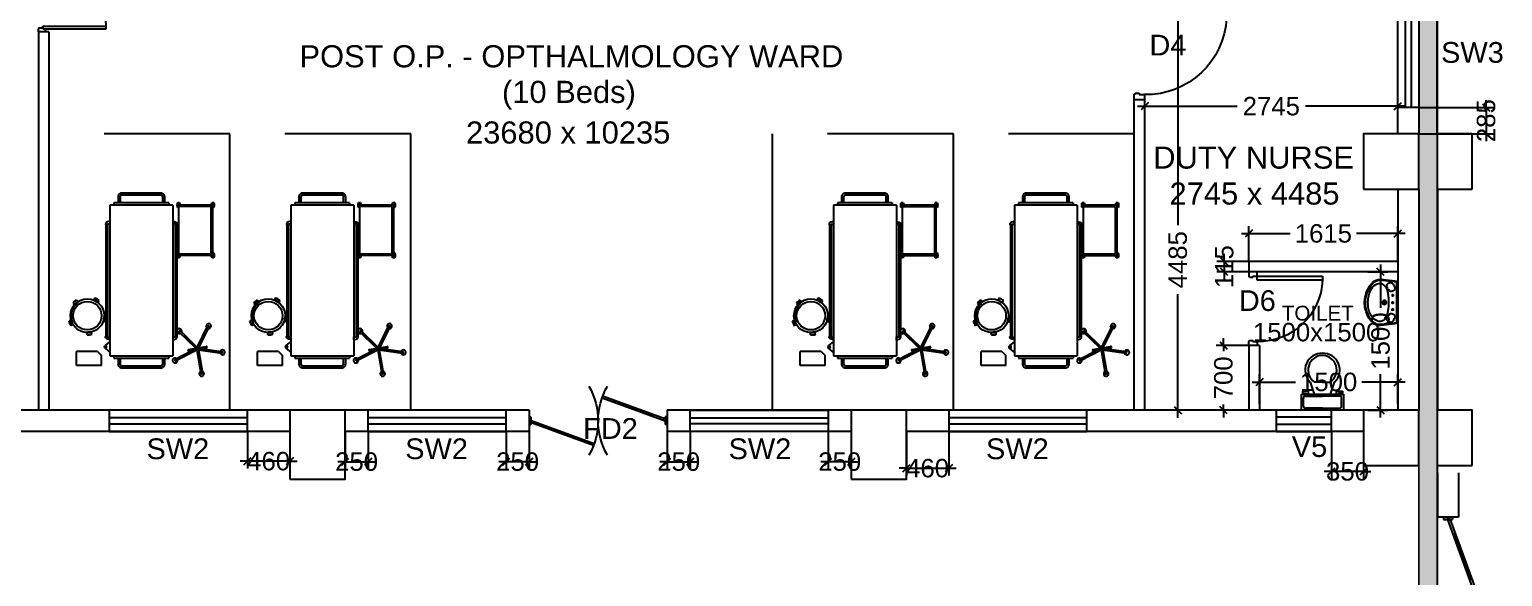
# Model space of a CAD drawing. Extents: x 7897917 to 8423973, y -6487334 to -6173396.
# Drawn here: x 7978640 to 7994632, y -6349286 to -6343348 of the extents above; entities that cross this region are included whole.
import ezdxf
from ezdxf.enums import TextEntityAlignment as Align

# ---------------------------------------------------------------- set-up
doc = ezdxf.new("R2010")
doc.units = 0
doc.header["$LTSCALE"] = 600
doc.header["$MEASUREMENT"] = 0
doc.header["$PDMODE"] = 35
doc.linetypes.add('HIDDEN', pattern=[0.375, 0.25, -0.125])
doc.layers.get('0').update_dxf_attribs({"linetype": 'CONTINUOUS'})
doc.layers.get('Defpoints').update_dxf_attribs({"linetype": 'CONTINUOUS'})
for name, color, linetype in [('Beds', 33, 'CONTINUOUS'), ('DOOR', 32, 'CONTINUOUS'), ('Exp.Joint', 104, 'CONTINUOUS'), ('Fire Door', 10, 'CONTINUOUS'), ('furniture', 33, 'CONTINUOUS'), ('joinery', 7, 'CONTINUOUS'), ('LA-column', 3, 'CONTINUOUS'), ('LOADING', 140, 'CONTINUOUS'), ('PARTI', 21, 'CONTINUOUS'), ('Room Dim', 1, 'CONTINUOUS'), ('TEXT', 6, 'CONTINUOUS'), ('Toi-Euip', 8, 'CONTINUOUS'), ('toi-fix', 46, 'CONTINUOUS'), ('Walls', 7, 'CONTINUOUS'), ('WIN', 151, 'CONTINUOUS'), ('Window', 4, 'CONTINUOUS'), ('Working Dim', 5, 'CONTINUOUS')]:
    doc.layers.add(name, color=color, linetype=linetype)
doc.styles.add('ari', font='arial.ttf')
doc.styles.add('ARIAL', font='arial.ttf')
doc.linetypes.add('ZIGZAG', pattern='A,0.0001,-0.2,[131,ltypeshp.shx,S=0.2,R=0,X=-0.2,Y=0],-0.4,[131,ltypeshp.shx,S=0.2,R=180,X=0.2,Y=0],-0.2', length=0.8001)
doc.dimstyles.new('int. dim', dxfattribs={"dimtxt": 450, "dimasz": 80, "dimexe": 80, "dimexo": 0, "dimgap": 70, "dimtad": 0, "dimdec": 0, "dimzin": 12, "dimdsep": 46, "dimtxsty": 'ari', "dimblk": 'OBLIQUE', "dimcen": 2, "dimdle": 80, "dimclrd": 256, "dimclre": 256, "dimclrt": 6, "dimadec": 0, "dimazin": 0, "dimtfac": 1, "dimtdec": 0, "dimtix": 1, "dimtmove": 2, "dimatfit": 3, "dimfxl": 1, "dimtolj": 1, "dimtzin": 0, "dimlwd": -1, "dimlwe": -1, "dimarcsym": 0})

# ---------------------------------------------------------------- blocks, each defined once
blk = doc.blocks.new('1000')
at = {"layer": 'DOOR'}
for p, q in [((0, -100), (0, 0)), ((0, 0), (50, 0)), ((50, -100), (0, -100)), ((50, 0), (50, -2)), ((63, -49), (50, -49)), ((50, -49), (50, -100)), ((50, -100), (50, -901)), ((100, -100), (50, -100)), ((63, -13), (61, -13)), ((63, -13), (63, -49)), ((100, -901), (100, -100)), ((837, -13), (837, -49)), ((837, -13), (839, -13)), ((837, -49), (850, -49)), ((850, 0), (850, -2)), ((900, 0), (850, 0)), ((850, -49), (850, -100)), ((850, -100), (900, -100)), ((900, -100), (900, 0)), ((50, -901), (100, -901))]:
    blk.add_line(p, q, dxfattribs=at)
for centre, major_axis, start_param, end_param in [((50, -13), (-7.95, 7.95), 3.926991, 5.497787), ((850, -13), (7.95, 7.95), 0.785398, 2.356194)]:
    blk.add_ellipse(centre, major_axis=major_axis, ratio=1, start_param=start_param, end_param=end_param, dxfattribs=at)
at = {"layer": 'DOOR', "color": 145}
blk.add_ellipse((64, -115), major_axis=(-520, 590), ratio=1, start_param=2.464943, end_param=4.009476, dxfattribs=at)
blk = doc.blocks.new('A$C70ED7303')
at = {"layer": 'toi-fix', "color": 8}
for p, q in [((0, 0), (229, 0)), ((229, 0), (229, -174)), ((-229, 0), (0, 0)), ((-229, -174), (-229, 0)), ((-207, -44), (-207, -131)), ((0, -22), (-185, -22)), ((-185, -153), (0, -153)), ((0, -22), (185, -22)), ((185, -153), (0, -153)), ((207, -44), (207, -131)), ((229, -174), (-229, -174)), ((-218, -207), (-218, -185)), ((-218, -185), (-174, -185)), ((-153, -207), (-218, -207)), ((-174, -185), (-174, -174)), ((-153, -174), (-153, -207)), ((-87, -174), (-131, -305)), ((0, -305), (-87, -305)), ((0, -305), (87, -305)), ((87, -174), (131, -305)), ((153, -174), (153, -207)), ((153, -207), (218, -207)), ((174, -185), (174, -174)), ((218, -185), (174, -185)), ((218, -207), (218, -185))]:
    blk.add_line(p, q, dxfattribs=at)
for centre, major_axis, start_param, end_param in [((-188, -41), (13.6, -13.6), 2.214297, 4.068888), ((-188, -134), (-13.6, -13.6), 5.35589, 7.21048), ((188, -41), (13.6, -13.6), 0.643501, 2.498091), ((188, -134), (-13.6, -13.6), 0.643501, 2.498091), ((-7, -436), (-128, -128), 4.686239, 7.105146), ((5, -435), (-113, -113), 4.541602, 7.039318), ((7, -436), (56, -172), -0.351019, 2.067888), ((-5, -435), (-113, -113), 0.814663, 3.31238)]:
    blk.add_ellipse(centre, major_axis=major_axis, ratio=1, start_param=start_param, end_param=end_param, dxfattribs=at)
blk = doc.blocks.new('_Oblique')
at = {"color": 0, "linetype": 'ByBlock', "lineweight": -2}
blk.add_line((-0.5, -0.5), (0.5, 0.5), dxfattribs=at)
blk = doc.blocks.new('*D638')
at = {"layer": 'Defpoints', "color": 0, "transparency": 16777216}
for p in [(7993494, -6344182), (7990749, -6344399, 20), (7993494, -6344399)]:
    blk.add_point(p, dxfattribs=at)
at = {"layer": 'Working Dim', "transparency": 16777216}
for p, q in [((7990669, -6344182), (7991750, -6344182)), ((7990749, -6344399), (7990749, -6344102)), ((7993574, -6344182), (7992493, -6344182)), ((7993494, -6344399), (7993494, -6344102))]:
    blk.add_line(p, q, dxfattribs=at)
at = {"layer": 'Working Dim', "transparency": 16777216, "xscale": 80, "yscale": 80, "zscale": 80, "rotation": 180}
blk.add_blockref('_Oblique', (7990749, -6344182), dxfattribs=at)
at = {"layer": 'Working Dim', "transparency": 16777216, "xscale": 80, "yscale": 80, "zscale": 80}
blk.add_blockref('_Oblique', (7993494, -6344182), dxfattribs=at)
at = {"layer": 'Working Dim', "color": 6, "transparency": 16777216, "insert": (7992122, -6344182), "char_height": 200, "attachment_point": 5, "style": 'ari'}
blk.add_mtext('\\A1;2745', dxfattribs=at)
blk = doc.blocks.new('*D639')
at = {"layer": 'Defpoints', "color": 0, "transparency": 16777216}
for p in [(7991107, -6342997), (7991408, -6342997, 23), (7991411, -6347482, -4)]:
    blk.add_point(p, dxfattribs=at)
at = {"layer": 'Working Dim', "transparency": 16777216}
for p, q in [((7991107, -6342917), (7991107, -6345474)), ((7991408, -6342997), (7991027, -6342997)), ((7991107, -6347562), (7991107, -6346221)), ((7991411, -6347482), (7991027, -6347482))]:
    blk.add_line(p, q, dxfattribs=at)
at = {"layer": 'Working Dim', "transparency": 16777216, "xscale": 80, "yscale": 80, "zscale": 80}
for p, rotation in [((7991107, -6342997), 90), ((7991107, -6347482), 270)]:
    blk.add_blockref('_Oblique', p, dxfattribs=dict(at, rotation=rotation))
at = {"layer": 'Working Dim', "color": 6, "transparency": 16777216, "insert": (7991107, -6345848), "char_height": 200, "attachment_point": 5, "rotation": 90, "style": 'ari'}
blk.add_mtext('\\A1;4485', dxfattribs=at)
blk = doc.blocks.new('*D640')
at = {"layer": 'Defpoints', "color": 0, "transparency": 16777216}
for p in [(7993494, -6347175), (7991994, -6347415, -5), (7993494, -6347415, 13)]:
    blk.add_point(p, dxfattribs=at)
at = {"layer": 'Working Dim', "transparency": 16777216}
for p, q in [((7991994, -6347415), (7991994, -6347095)), ((7993494, -6347415), (7993494, -6347095)), ((7991914, -6347175), (7992385, -6347175)), ((7993574, -6347175), (7993103, -6347175))]:
    blk.add_line(p, q, dxfattribs=at)
at = {"layer": 'Working Dim', "transparency": 16777216, "xscale": 80, "yscale": 80, "zscale": 80, "rotation": 180}
blk.add_blockref('_Oblique', (7991994, -6347175), dxfattribs=at)
at = {"layer": 'Working Dim', "transparency": 16777216, "xscale": 80, "yscale": 80, "zscale": 80}
blk.add_blockref('_Oblique', (7993494, -6347175), dxfattribs=at)
at = {"layer": 'Working Dim', "color": 6, "transparency": 16777216, "insert": (7992744, -6347175), "char_height": 200, "attachment_point": 5, "style": 'ari'}
blk.add_mtext('\\A1;1500', dxfattribs=at)
blk = doc.blocks.new('*D641')
at = {"layer": 'Defpoints', "color": 0, "transparency": 16777216}
for p in [(7993168, -6345980, -5), (7993308, -6345980), (7993168, -6347480, 0)]:
    blk.add_point(p, dxfattribs=at)
at = {"layer": 'Working Dim', "transparency": 16777216}
for p, q in [((7993168, -6345980), (7993388, -6345980)), ((7993308, -6345900), (7993308, -6346371)), ((7993308, -6347560), (7993308, -6347089)), ((7993168, -6347480), (7993388, -6347480))]:
    blk.add_line(p, q, dxfattribs=at)
at = {"layer": 'Working Dim', "transparency": 16777216, "xscale": 80, "yscale": 80, "zscale": 80}
for p, rotation in [((7993308, -6345980), 90), ((7993308, -6347480), 270)]:
    blk.add_blockref('_Oblique', p, dxfattribs=dict(at, rotation=rotation))
at = {"layer": 'Working Dim', "color": 6, "transparency": 16777216, "insert": (7993308, -6346730), "char_height": 200, "attachment_point": 5, "rotation": 90, "style": 'ari'}
blk.add_mtext('\\A1;1500', dxfattribs=at)
blk = doc.blocks.new('Z$W@#5624')
at = {"layer": 'DOOR'}
for p, q in [((19, 470), (840, 769)), ((28, 446), (849, 745)), ((188, 518), (680, 697)), ((676, 709), (685, 685)), ((0, 400), (0, 499)), ((0, 499), (25, 499)), ((25, 400), (25, 499)), ((183, 529), (192, 506)), ((1798, 499), (1773, 499)), ((1773, 400), (1773, 499)), ((1798, 400), (1798, 499)), ((0, 400), (25, 400)), ((19, 470), (28, 446)), ((1770, 453), (949, 154)), ((1779, 429), (957, 130)), ((1610, 381), (1117, 202)), ((1614, 369), (1606, 393)), ((1779, 429), (1770, 453)), ((1798, 400), (1773, 400)), ((1113, 214), (1122, 190))]:
    blk.add_line(p, q, dxfattribs=at)
at = {"layer": 'DOOR', "color": 145}
for centre, start_param, end_param in [((0, 449), 2.617994, 3.665191), ((1798, 449), -0.523599, 0.523599)]:
    blk.add_ellipse(centre, major_axis=(-899, 0), ratio=1, start_param=start_param, end_param=end_param, dxfattribs=at)
blk = doc.blocks.new('*D1235')
at = {"layer": 'Defpoints', "color": 0, "transparency": 16777216}
for p in [(7991879, -6345563), (7991879, -6345865), (7993494, -6345865)]:
    blk.add_point(p, dxfattribs=at)
at = {"layer": 'Working Dim', "transparency": 16777216}
for p, q in [((7991879, -6345865), (7991879, -6345483)), ((7993494, -6345865), (7993494, -6345483)), ((7991799, -6345563), (7992327, -6345563)), ((7993574, -6345563), (7993047, -6345563))]:
    blk.add_line(p, q, dxfattribs=at)
at = {"layer": 'Working Dim', "transparency": 16777216, "xscale": 80, "yscale": 80, "zscale": 80, "rotation": 180}
blk.add_blockref('_Oblique', (7991879, -6345563), dxfattribs=at)
at = {"layer": 'Working Dim', "transparency": 16777216, "xscale": 80, "yscale": 80, "zscale": 80}
blk.add_blockref('_Oblique', (7993494, -6345563), dxfattribs=at)
at = {"layer": 'Working Dim', "color": 6, "transparency": 16777216, "insert": (7992687, -6345563), "char_height": 200, "attachment_point": 5, "style": 'ari'}
blk.add_mtext('\\A1;1615', dxfattribs=at)
blk = doc.blocks.new('*D1236')
at = {"layer": 'Defpoints', "color": 0, "transparency": 16777216}
for p in [(7991611, -6345980), (7991878, -6345980), (7991879, -6345865)]:
    blk.add_point(p, dxfattribs=at)
at = {"layer": 'Working Dim', "transparency": 16777216}
for p, q in [((7991611, -6345865), (7991611, -6345785)), ((7991879, -6345865), (7991531, -6345865)), ((7991878, -6345980), (7991531, -6345980)), ((7991611, -6345865), (7991611, -6345980)), ((7991611, -6345980), (7991611, -6346060))]:
    blk.add_line(p, q, dxfattribs=at)
at = {"layer": 'Working Dim', "transparency": 16777216, "xscale": 80, "yscale": 80, "zscale": 80}
for p, rotation in [((7991611, -6345865), 270), ((7991611, -6345980), 90)]:
    blk.add_blockref('_Oblique', p, dxfattribs=dict(at, rotation=rotation))
at = {"layer": 'Working Dim', "color": 6, "transparency": 16777216, "insert": (7991611, -6345923), "char_height": 200, "attachment_point": 5, "rotation": 90, "style": 'ari'}
blk.add_mtext('\\A1;115', dxfattribs=at)
blk = doc.blocks.new('*D1237')
at = {"layer": 'Defpoints', "color": 0, "transparency": 16777216}
for p in [(7991879, -6346780), (7991602, -6347480), (7991879, -6347480)]:
    blk.add_point(p, dxfattribs=at)
at = {"layer": 'Working Dim', "transparency": 16777216}
for p, q in [((7991879, -6346780), (7991522, -6346780)), ((7991602, -6346780), (7991602, -6346700)), ((7991602, -6346780), (7991602, -6346841)), ((7991602, -6347480), (7991602, -6347420)), ((7991879, -6347480), (7991522, -6347480)), ((7991602, -6347480), (7991602, -6347560))]:
    blk.add_line(p, q, dxfattribs=at)
at = {"layer": 'Working Dim', "transparency": 16777216, "xscale": 80, "yscale": 80, "zscale": 80}
for p, rotation in [((7991602, -6346780), 270), ((7991602, -6347480), 90)]:
    blk.add_blockref('_Oblique', p, dxfattribs=dict(at, rotation=rotation))
at = {"layer": 'Working Dim', "color": 6, "transparency": 16777216, "insert": (7991602, -6347130), "char_height": 200, "attachment_point": 5, "rotation": 90, "style": 'ari'}
blk.add_mtext('\\A1;700', dxfattribs=at)
blk = doc.blocks.new('*D1238')
at = {"layer": 'Defpoints', "color": 0, "transparency": 16777216}
for p in [(7992774, -6347710), (7993124, -6347710), (7992774, -6348146)]:
    blk.add_point(p, dxfattribs=at)
at = {"layer": 'Working Dim', "transparency": 16777216}
for p, q in [((7992774, -6347710), (7992774, -6348226)), ((7993124, -6347710), (7993124, -6348226)), ((7992774, -6348146), (7992694, -6348146)), ((7993124, -6348146), (7992774, -6348146)), ((7993124, -6348146), (7993204, -6348146))]:
    blk.add_line(p, q, dxfattribs=at)
at = {"layer": 'Working Dim', "transparency": 16777216, "xscale": 80, "yscale": 80, "zscale": 80}
blk.add_blockref('_Oblique', (7992774, -6348146), dxfattribs=at)
at = {"layer": 'Working Dim', "transparency": 16777216, "xscale": 80, "yscale": 80, "zscale": 80, "rotation": 180}
blk.add_blockref('_Oblique', (7993124, -6348146), dxfattribs=at)
at = {"layer": 'Working Dim', "color": 6, "transparency": 16777216, "insert": (7992949, -6348146), "char_height": 200, "attachment_point": 5, "style": 'ari'}
blk.add_mtext('\\A1;350', dxfattribs=at)
blk = doc.blocks.new('A$C1E9F72C1')
at = {"layer": 'Toi-Euip', "color": 8}
for p, q in [((-228, 0), (-249, -186)), ((-228, 0), (228, 0)), ((228, 0), (249, -186)), ((-221, -7), (-242, -193)), ((-213, -10), (209, -10)), ((-64, -55), (-90, -55)), ((-76, -73), (-76, -40)), ((-30, -145), (31, -145)), ((12, -55), (-15, -55)), ((-1, -73), (-1, -40)), ((1, -175), (1, -113)), ((92, -55), (65, -55)), ((79, -67), (79, -40)), ((221, -6), (242, -193))]:
    blk.add_line(p, q, dxfattribs=at)
for centre, radius in [((-76, -55), 6.49), ((1, -145), 21.7), ((1, -145), 15.6), ((1, -145), 11), ((-1, -55), 6.49), ((79, -55), 6.49)]:
    blk.add_circle(centre, radius, dxfattribs=at)
for centre, radius, start, end in [((-208, 15), 24.9, 216.2215, 258.8549), ((208, 16), 26, 271.4204, 321.2513), ((-196, -77), 20.9, 116.809, 207.5092), ((-160, -68), 57.4, 198.3504, 235.0331), ((-125, -156), 127, 109.5864, 129.4018), ((-129, -205), 80.8, 113.6187, 156.307), ((-182, -101), 18, 230.4642, 309.5358), ((-164, -121), 8.67, 53.8926, 133.9597), ((-152, -67), 34.3, 68.6439, 118.0808), ((-77, -276), 168, 94.0281, 120.4098), ((-163, -122), 8.8, 329.6713, 65.4896), ((-131, -108), 8.62, 142.6961, 276.8474), ((-168, -75), 49.6, 12.807, 54.9415), ((-115, -115), 27, 106.386, 151.7285), ((-150, -73), 32.2, 330.0791, 16.0346), ((35, -906), 808, 92.48, 98.7772), ((-3, -837), 738, 84.4518, 89.7569), ((46, -401), 299, 76.1733, 85.7679), ((102, -220), 111, 24.9779, 81.9798), ((152, -73), 32.2, 163.9654, 209.9209), ((170, -75), 49.6, 125.0585, 167.193), ((117, -115), 27, 28.2715, 73.614), ((135, -107), 7.45, 281.3197, 41.7016), ((154, -67), 34.3, 61.9192, 111.3561), ((164, -122), 7.8, 112.0693, 194.8477), ((166, -121), 8.67, 46.0403, 126.1074), ((127, -156), 127, 50.5982, 70.4136), ((184, -101), 18, 230.4642, 309.5358), ((163, -68), 57.4, 304.9669, 341.6496), ((198, -77), 20.9, 332.4908, 63.191), ((-166, -197), 84, 173.0041, 196.7608), ((-141, -199), 107, 191.4479, 227.66), ((-163, -200), 78.8, 174.8598, 213.2089), ((-120, -183), 124, 208.7854, 238.1585), ((-16, -67), 289, 226.8801, 256.3199), ((-110, -193), 95.5, 167.3454, 194.4146), ((-83, -175), 127, 199.3054, 242.2025), ((-54, -136), 202, 229.3146, 253.0106), ((-13, -73), 250, 238.9436, 269.4813), ((5, -23), 300, 266.1546, 294.5893), ((11, -60), 296, 278.977, 313.6155), ((18, -68), 278, 292.3326, 313.7827), ((77, -165), 141, 291.6868, 328.1397), ((137, -201), 71.5, 327.5919, 23.2221), ((147, -198), 95.2, 311.9105, 2.7762), ((150, -200), 100, 311.3831, 7.6058), ((0, -46), 305, 248.1503, 293.8049), ((-4, -83), 277, 253.1484, 282.8609)]:
    blk.add_arc(centre, radius, start, end, dxfattribs=at)
blk = doc.blocks.new('A$C15456D16')
at = {"layer": 'Fire Door'}
for p, q in [((969, -4), (56, 329)), ((969, -4), (56, 329)), ((969, -4), (56, 329)), ((979, 23), (65, 355)), ((979, 23), (65, 355)), ((979, 23), (65, 355)), ((248, 289), (238, 262)), ((248, 289), (238, 262)), ((248, 289), (238, 262)), ((791, 76), (243, 276)), ((791, 76), (243, 276)), ((791, 76), (243, 276)), ((-1000, 56), (-972, 56)), ((-1000, -56), (-1000, 56)), ((-1000, 56), (-972, 56)), ((-1000, -56), (-1000, 56)), ((-1000, 56), (-972, 56)), ((-1000, -56), (-1000, 56)), ((-979, -23), (-969, 4)), ((-979, -23), (-969, 4)), ((-979, -23), (-969, 4)), ((-972, -56), (-972, 56)), ((-972, -56), (-972, 56)), ((-972, -56), (-972, 56)), ((-969, 4), (-56, -329)), ((-969, 4), (-56, -329)), ((-969, 4), (-56, -329)), ((796, 89), (786, 63)), ((796, 89), (786, 63)), ((796, 89), (786, 63)), ((979, 23), (969, -4)), ((979, 23), (969, -4)), ((979, 23), (969, -4)), ((1000, 56), (972, 56)), ((972, -56), (972, 56)), ((1000, 56), (972, 56)), ((972, -56), (972, 56)), ((1000, 56), (972, 56)), ((972, -56), (972, 56)), ((1000, -56), (1000, 56)), ((1000, -56), (1000, 56)), ((1000, -56), (1000, 56)), ((-1000, -56), (-972, -56)), ((-1000, -56), (-972, -56)), ((-1000, -56), (-972, -56)), ((-979, -23), (-65, -355)), ((-979, -23), (-65, -355)), ((-979, -23), (-65, -355)), ((-796, -89), (-786, -63)), ((-796, -89), (-786, -63)), ((-796, -89), (-786, -63)), ((-791, -76), (-243, -276)), ((-791, -76), (-243, -276)), ((-791, -76), (-243, -276)), ((1000, -56), (972, -56)), ((1000, -56), (972, -56)), ((1000, -56), (972, -56)), ((-238, -262), (-248, -289)), ((-238, -262), (-248, -289)), ((-238, -262), (-248, -289))]:
    blk.add_line(p, q, dxfattribs=at)
at = {"layer": 'Fire Door', "extrusion": (0, 0, -1)}
for centre, major_axis, start_param, end_param in [((-1000, 0), (-1000, 0), 2.617886, 3.665084), ((-1000, 0), (-1000, 0), 2.617886, 3.665084), ((-1000, 0), (-1000, 0), 2.617886, 3.665084), ((1000, 0), (1000, 0), 2.618102, 3.665299), ((1000, 0), (1000, 0), 2.618102, 3.665299), ((1000, 0), (1000, 0), 2.618102, 3.665299)]:
    blk.add_ellipse(centre, major_axis=major_axis, ratio=1, start_param=start_param, end_param=end_param, dxfattribs=at)
blk = doc.blocks.new('*D1710')
at = {"layer": 'Defpoints', "color": 0, "transparency": 16777216}
for p in [(7988160, -6347710, 5), (7988620, -6347710, 10), (7988620, -6348111)]:
    blk.add_point(p, dxfattribs=at)
at = {"layer": 'Working Dim', "transparency": 16777216}
for p, q in [((7988160, -6347710), (7988160, -6348191)), ((7988620, -6347710), (7988620, -6348191)), ((7988160, -6348111), (7988080, -6348111)), ((7988160, -6348111), (7988620, -6348111)), ((7988620, -6348111), (7988700, -6348111))]:
    blk.add_line(p, q, dxfattribs=at)
at = {"layer": 'Working Dim', "transparency": 16777216, "xscale": 80, "yscale": 80, "zscale": 80}
blk.add_blockref('_Oblique', (7988160, -6348111), dxfattribs=at)
at = {"layer": 'Working Dim', "transparency": 16777216, "xscale": 80, "yscale": 80, "zscale": 80, "rotation": 180}
blk.add_blockref('_Oblique', (7988620, -6348111), dxfattribs=at)
at = {"layer": 'Working Dim', "color": 6, "transparency": 16777216, "insert": (7988390, -6348111), "char_height": 200, "attachment_point": 5, "style": 'ari'}
blk.add_mtext('\\A1;460', dxfattribs=at)
blk = doc.blocks.new('*D1711')
at = {"layer": 'Defpoints', "color": 0, "transparency": 16777216}
for p in [(7982066, -6347710), (7982316, -6347710), (7982316, -6348040)]:
    blk.add_point(p, dxfattribs=at)
at = {"layer": 'Working Dim', "transparency": 16777216}
for p, q in [((7982066, -6347710), (7982066, -6348120)), ((7982316, -6347710), (7982316, -6348120)), ((7982066, -6348040), (7981986, -6348040)), ((7982066, -6348040), (7982316, -6348040)), ((7982316, -6348040), (7982396, -6348040))]:
    blk.add_line(p, q, dxfattribs=at)
at = {"layer": 'Working Dim', "transparency": 16777216, "xscale": 80, "yscale": 80, "zscale": 80}
blk.add_blockref('_Oblique', (7982066, -6348040), dxfattribs=at)
at = {"layer": 'Working Dim', "transparency": 16777216, "xscale": 80, "yscale": 80, "zscale": 80, "rotation": 180}
blk.add_blockref('_Oblique', (7982316, -6348040), dxfattribs=at)
at = {"layer": 'Working Dim', "color": 6, "transparency": 16777216, "insert": (7982191, -6348040), "char_height": 200, "attachment_point": 5, "style": 'ari'}
blk.add_mtext('\\A1;250', dxfattribs=at)
blk = doc.blocks.new('*D1714')
at = {"layer": 'Defpoints', "color": 0, "transparency": 16777216}
for p in [(7981006, -6347710, 4), (7981466, -6347710), (7981006, -6348035)]:
    blk.add_point(p, dxfattribs=at)
at = {"layer": 'Working Dim', "transparency": 16777216}
for p, q in [((7981006, -6347710), (7981006, -6348115)), ((7981466, -6347710), (7981466, -6348115)), ((7981006, -6348035), (7980926, -6348035)), ((7981466, -6348035), (7981006, -6348035)), ((7981466, -6348035), (7981546, -6348035))]:
    blk.add_line(p, q, dxfattribs=at)
at = {"layer": 'Working Dim', "transparency": 16777216, "xscale": 80, "yscale": 80, "zscale": 80}
blk.add_blockref('_Oblique', (7981006, -6348035), dxfattribs=at)
at = {"layer": 'Working Dim', "transparency": 16777216, "xscale": 80, "yscale": 80, "zscale": 80, "rotation": 180}
blk.add_blockref('_Oblique', (7981466, -6348035), dxfattribs=at)
at = {"layer": 'Working Dim', "color": 6, "transparency": 16777216, "insert": (7981236, -6348035), "char_height": 200, "attachment_point": 5, "style": 'ari'}
blk.add_mtext('\\A1;460', dxfattribs=at)
blk = doc.blocks.new('Z$W@#1275')
at = {"layer": 'DOOR'}
for p, q in [((73, 1500), (0, 1500)), ((0, 1500), (0, 1467)), ((0, 1467), (2, 1467)), ((11, 1456), (11, 1458)), ((11, 1456), (47, 1456)), ((47, 1467), (736, 1467)), ((47, 1467), (47, 1439)), ((47, 1456), (47, 1467)), ((47, 1467), (73, 1467)), ((73, 1467), (73, 1500)), ((736, 1467), (736, 1439)), ((47, 1439), (736, 1439)), ((0, 33), (2, 33)), ((0, 0), (0, 33)), ((73, 0), (0, 0)), ((11, 44), (11, 42)), ((11, 44), (47, 44)), ((47, 61), (736, 61)), ((47, 33), (47, 61)), ((47, 44), (47, 33)), ((47, 33), (736, 33)), ((47, 33), (73, 33)), ((73, 33), (73, 0)), ((736, 33), (736, 61))]:
    blk.add_line(p, q, dxfattribs=at)
for centre, start, end in [((11, 1467), 180, 270), ((11, 33), 90, 180)]:
    blk.add_arc(centre, 9.13, start, end, dxfattribs=at)
at = {"layer": 'DOOR', "color": 145}
for centre, start, end in [((47, 1439), 270, 0), ((47, 61), 0, 90)]:
    blk.add_arc(centre, 689, start, end, dxfattribs=at)
blk = doc.blocks.new('HF12177-P')
for p, q in [((-0.02, -0.007), (-0.189, 0.225)), ((0, 0), (-0.172, 0.237)), ((0, 0), (0.172, 0.237)), ((0.02, -0.007), (0.189, 0.225)), ((-0.063, -0.027), (-0.295, -0.102)), ((-0.01, -0.031), (-0.289, -0.121)), ((-0.12, -0.015), (-0.12, -0.019)), ((-0.112, -0.007), (0.112, -0.007)), ((-0.112, -0.027), (0.112, -0.027)), ((-0.1, -0.007), (-0.1, -0.027)), ((-0.01, -0.031), (-0.01, -0.324)), ((0.01, -0.031), (0.01, -0.324)), ((0.01, -0.031), (0.289, -0.121)), ((0.063, -0.027), (0.295, -0.102)), ((0.1, -0.007), (0.1, -0.027)), ((0.12, -0.015), (0.12, -0.019))]:
    blk.add_line(p, q)
for centre, radius, start, end in [((-0.185, 0.238), 0.03, 325.4712, 286.5288), ((-0.182, 0.23), 0.008, 126.3733, 216), ((0, -0.017), 0.315, 125.6267, 126.3733), ((-0.179, 0.233), 0.008, 36, 125.6267), ((0.185, 0.238), 0.03, 253.4712, 214.5288), ((0.179, 0.233), 0.008, 54.3733, 144), ((0, -0.017), 0.315, 53.6267, 54.3733), ((0.182, 0.23), 0.008, 324, 53.6267), ((-0.3, -0.114), 0.03, 37.4712, 358.5288), ((-0.293, -0.11), 0.008, 108, 197.6267), ((0, -0.017), 0.315, 197.6267, 198.3733), ((-0.291, -0.114), 0.008, 198.3733, 288), ((-0.112, -0.015), 0.008, 90, 180), ((-0.112, -0.019), 0.008, 180, 270), ((0.112, -0.015), 0.008, 0, 90), ((0.112, -0.019), 0.008, 270, 0), ((0.3, -0.114), 0.03, 181.4712, 142.5288), ((0.291, -0.114), 0.008, 252, 341.6267), ((0.293, -0.11), 0.008, 342.3733, 72), ((0, -0.017), 0.315, 341.6267, 342.3733), ((0, -0.332), 0.03, 109.4712, 70.5288), ((-0.002, -0.324), 0.008, 180, 269.6267), ((0, -0.017), 0.315, 269.6267, 270.3733), ((0.002, -0.324), 0.008, 270.3733, 0)]:
    blk.add_arc(centre, radius, start, end)
blk = doc.blocks.new('HF10037A-P')
for p, q in [((-0.03, 0.413), (-0.03, 0.388)), ((0.03, 0.413), (-0.03, 0.413)), ((0.03, 0.388), (-0.03, 0.388)), ((0.03, 0.413), (0.03, 0.388)), ((-0.216, 0.279), (-0.23, 0.221)), ((-0.23, 0.221), (-0.206, 0.215)), ((-0.216, 0.279), (-0.192, 0.273)), ((-0.192, 0.273), (-0.206, 0.215)), ((0.191, 0.27), (0.215, 0.277)), ((0.191, 0.27), (0.209, 0.212)), ((0.191, 0.237), (0.2, 0.24)), ((0.209, 0.212), (0.233, 0.22)), ((0.215, 0.277), (0.233, 0.22)), ((-0.164, 0.006), (-0.149, 0.026)), ((-0.164, 0.006), (-0.116, -0.03)), ((-0.149, 0.026), (-0.101, -0.01)), ((0.096, -0.011), (0.146, 0.023)), ((0.111, 0.011), (0.116, 0.003)), ((0.111, -0.031), (0.16, 0.003)), ((0.16, 0.003), (0.146, 0.023)), ((-0.116, -0.03), (-0.101, -0.01)), ((0.111, -0.031), (0.096, -0.011))]:
    blk.add_line(p, q)
for radius in [0.21, 0.177]:
    blk.add_circle((0, 0.177), radius)
for centre, radius, start, end in [((0, 0.325), 0.0925, 71.0754, 108.9246), ((0, 0.475), 0.0925, 251.0754, 288.9246), ((-0.138, 0.229), 0.0925, 147.3419, 185.1912), ((-0.284, 0.265), 0.0925, 327.3419, 5.1912), ((0, 0.177), 0.2, 303.6037, 17.3657), ((0.284, 0.268), 0.0925, 178.8412, 216.6904), ((0.141, 0.222), 0.0925, 358.8412, 36.6904), ((-0.087, 0.058), 0.0925, 214.1875, 252.0368), ((-0.177, -0.062), 0.0925, 34.1875, 72.0368), ((0.171, -0.066), 0.0925, 105.5121, 143.3614), ((0.086, 0.058), 0.0925, 285.5121, 323.3614)]:
    blk.add_arc(centre, radius, start, end)
blk = doc.blocks.new('ME17678-P')
at = {"layer": 'furniture', "color": 21}
for p, q in [((-0.05, 0.175), (0.26, 0.175)), ((-0.05, 0.175), (-0.05, 0.05)), ((0, 0), (-0.05, 0.05)), ((0, 0), (0.26, 0)), ((0.26, 0.175), (0.26, 0))]:
    blk.add_line(p, q, dxfattribs=at)
blk = doc.blocks.new('A$C6969112B')
at = {"layer": 'furniture', "color": 8}
for p, q in [((478, 1766), (1160, 1766)), ((478, 131), (478, 1766)), ((521, 1793), (1116, 1793)), ((521, 1766), (521, 1793)), ((1116, 1766), (1116, 1793)), ((1160, 131), (1160, 1766)), ((428, 1689), (478, 1729)), ((428, 1654), (478, 1615)), ((432, 1559), (432, 1557)), ((434, 343), (434, 1557)), ((451, 343), (451, 1557)), ((453, 1559), (453, 1557)), ((476, 1595), (476, 1561)), ((1162, 1595), (1162, 1561)), ((1185, 1559), (1185, 1557)), ((1186, 343), (1186, 1557)), ((1204, 343), (1204, 1557)), ((1205, 1559), (1205, 1557)), ((1234, 703), (1212, 703)), ((1212, 703), (1212, 650)), ((1223, 650), (1212, 650)), ((1223, 131), (1223, 676)), ((1223, 676), (1594, 676)), ((1223, 659), (1577, 659)), ((1234, 703), (1234, 676)), ((1577, 659), (1577, 148)), ((1605, 703), (1583, 703)), ((1583, 703), (1583, 676)), ((1594, 676), (1594, 131)), ((1605, 650), (1594, 650)), ((1605, 703), (1605, 650)), ((432, 340), (432, 343)), ((453, 340), (453, 343)), ((476, 304), (476, 339)), ((1162, 304), (1162, 339)), ((1185, 340), (1185, 343)), ((1205, 340), (1205, 343)), ((1160, 131), (478, 131)), ((521, 105), (521, 131)), ((1116, 105), (521, 105)), ((1116, 105), (1116, 131)), ((1223, 157), (1212, 157)), ((1212, 157), (1212, 105)), ((1234, 105), (1212, 105)), ((1577, 148), (1223, 148)), ((1594, 131), (1223, 131)), ((1234, 131), (1234, 105)), ((1583, 131), (1583, 105)), ((1605, 105), (1583, 105)), ((1605, 157), (1594, 157)), ((1605, 157), (1605, 105))]:
    blk.add_line(p, q, dxfattribs=at)
for points in [[(565, 1793), (565, 1854, -0.414214), (608, 1897), (1029, 1897, -0.414214), (1073, 1854), (1073, 1793)], [(587, 1793), (587, 1854, -0.414214), (608, 1875), (1029, 1875, -0.414214), (1051, 1854), (1051, 1793)], [(476, 1593), (451, 1585, 0.318781), (430, 1563), (430, 1559), (455, 1559), (455, 1563), (476, 1563)], [(1162, 1593), (1186, 1585, -0.318781), (1208, 1563), (1208, 1559), (1182, 1559), (1182, 1563), (1162, 1563)], [(476, 307), (451, 314, -0.318781), (430, 336), (430, 340), (455, 340), (455, 336), (476, 336)], [(1162, 307), (1186, 314, 0.318781), (1208, 336), (1208, 340), (1182, 340), (1182, 336), (1162, 336)], [(1073, 105), (1073, 44, -0.414214), (1029, 0), (608, 0, -0.414214), (565, 44), (565, 105)], [(1051, 105), (1051, 44, -0.414214), (1029, 22), (608, 22, -0.414214), (587, 44), (587, 105)]]:
    blk.add_lwpolyline(points, format="xyb", dxfattribs=at)
for points in [[(432, 1557), (453, 1557)], [(476, 1595), (478, 1595)], [(476, 1561), (478, 1561)], [(1162, 1595), (1160, 1595)], [(1162, 1561), (1160, 1561)], [(1205, 1557), (1185, 1557)], [(432, 343), (453, 343)], [(476, 339), (478, 339)], [(1162, 339), (1160, 339)], [(1205, 343), (1185, 343)], [(476, 304), (478, 304)], [(1162, 304), (1160, 304)]]:
    blk.add_lwpolyline(points, dxfattribs=at)
blk.add_circle((435, 1672), 9.27, dxfattribs=at)
for centre, radius, start, end in [((441, 1672), 21.4, 125.427, 234.573), ((1289, 676), 80.7, 161.0754, 198.9246), ((1158, 676), 80.7, 0, 18.9246), ((1660, 676), 80.7, 161.0754, 180), ((1529, 676), 80.7, 341.0754, 18.9246), ((1289, 131), 80.7, 161.0754, 198.9246), ((1158, 131), 80.7, 341.0754, 0), ((1660, 131), 80.7, 180, 198.9246), ((1529, 131), 80.7, 341.0754, 18.9246)]:
    blk.add_arc(centre, radius, start, end, dxfattribs=at)
at = {"layer": 'LOADING', "color": 8, "yscale": 872.7299101983663, "zscale": 872.7299101979671}
for name, p, xscale, rotation in [('HF12177-P', (1425, 1676), -872.7299101979006, 170.2976301882088), ('HF10037A-P', (215, 1178), -872.7299102004868, 353.6512974186875)]:
    blk.add_blockref(name, p, dxfattribs=dict(at, xscale=xscale, rotation=rotation))
at = {"layer": 'LOADING', "color": 8, "xscale": -872.7299101983663, "yscale": 872.7299101983663, "zscale": 872.7299101979671}
blk.add_blockref('ME17678-P', (343, 1719), dxfattribs=at)
blk = doc.blocks.new('*D1728')
at = {"layer": 'Defpoints', "color": 0, "transparency": 16777216}
for p in [(7983814, -6347710), (7984063, -6347710), (7983814, -6348040)]:
    blk.add_point(p, dxfattribs=at)
at = {"layer": 'Working Dim', "transparency": 16777216}
for p, q in [((7983814, -6347710), (7983814, -6348120)), ((7984063, -6347710), (7984063, -6348120)), ((7983814, -6348040), (7983734, -6348040)), ((7984063, -6348040), (7983814, -6348040)), ((7984063, -6348040), (7984143, -6348040))]:
    blk.add_line(p, q, dxfattribs=at)
at = {"layer": 'Working Dim', "transparency": 16777216, "xscale": 80, "yscale": 80, "zscale": 80}
blk.add_blockref('_Oblique', (7983814, -6348040), dxfattribs=at)
at = {"layer": 'Working Dim', "transparency": 16777216, "xscale": 80, "yscale": 80, "zscale": 80, "rotation": 180}
blk.add_blockref('_Oblique', (7984063, -6348040), dxfattribs=at)
at = {"layer": 'Working Dim', "color": 6, "transparency": 16777216, "insert": (7983939, -6348040), "char_height": 200, "attachment_point": 5, "style": 'ari'}
blk.add_mtext('\\A1;250', dxfattribs=at)
blk = doc.blocks.new('*D1729')
at = {"layer": 'Defpoints', "color": 0, "transparency": 16777216}
for p in [(7987311, -6347710), (7987561, -6347710), (7987311, -6348040)]:
    blk.add_point(p, dxfattribs=at)
at = {"layer": 'Working Dim', "transparency": 16777216}
for p, q in [((7987311, -6347710), (7987311, -6348120)), ((7987561, -6347710), (7987561, -6348120)), ((7987311, -6348040), (7987231, -6348040)), ((7987561, -6348040), (7987311, -6348040)), ((7987561, -6348040), (7987641, -6348040))]:
    blk.add_line(p, q, dxfattribs=at)
at = {"layer": 'Working Dim', "transparency": 16777216, "xscale": 80, "yscale": 80, "zscale": 80}
blk.add_blockref('_Oblique', (7987311, -6348040), dxfattribs=at)
at = {"layer": 'Working Dim', "transparency": 16777216, "xscale": 80, "yscale": 80, "zscale": 80, "rotation": 180}
blk.add_blockref('_Oblique', (7987561, -6348040), dxfattribs=at)
at = {"layer": 'Working Dim', "color": 6, "transparency": 16777216, "insert": (7987436, -6348040), "char_height": 200, "attachment_point": 5, "style": 'ari'}
blk.add_mtext('\\A1;250', dxfattribs=at)
blk = doc.blocks.new('*D1730')
at = {"layer": 'Defpoints', "color": 0, "transparency": 16777216}
for p in [(7985563, -6347710), (7985813, -6347710), (7985813, -6348040)]:
    blk.add_point(p, dxfattribs=at)
at = {"layer": 'Working Dim', "transparency": 16777216}
for p, q in [((7985563, -6347710), (7985563, -6348120)), ((7985813, -6347710), (7985813, -6348120)), ((7985563, -6348040), (7985483, -6348040)), ((7985563, -6348040), (7985813, -6348040)), ((7985813, -6348040), (7985893, -6348040))]:
    blk.add_line(p, q, dxfattribs=at)
at = {"layer": 'Working Dim', "transparency": 16777216, "xscale": 80, "yscale": 80, "zscale": 80}
blk.add_blockref('_Oblique', (7985563, -6348040), dxfattribs=at)
at = {"layer": 'Working Dim', "transparency": 16777216, "xscale": 80, "yscale": 80, "zscale": 80, "rotation": 180}
blk.add_blockref('_Oblique', (7985813, -6348040), dxfattribs=at)
at = {"layer": 'Working Dim', "color": 6, "transparency": 16777216, "insert": (7985688, -6348040), "char_height": 200, "attachment_point": 5, "style": 'ari'}
blk.add_mtext('\\A1;250', dxfattribs=at)
blk = doc.blocks.new('*D2512')
at = {"layer": 'Defpoints', "color": 0, "transparency": 16777216}
for p in [(7993724, -6344196, -11181), (7993724, -6344480), (7994454, -6344480)]:
    blk.add_point(p, dxfattribs=at)
at = {"layer": 'Working Dim', "transparency": 16777216}
for p, q in [((7993724, -6344196), (7994534, -6344196)), ((7994454, -6344196), (7994454, -6344116)), ((7994454, -6344196), (7994454, -6344480)), ((7993724, -6344480), (7994534, -6344480)), ((7994454, -6344480), (7994454, -6344560))]:
    blk.add_line(p, q, dxfattribs=at)
at = {"layer": 'Working Dim', "transparency": 16777216, "xscale": 80, "yscale": 80, "zscale": 80}
for p, rotation in [((7994454, -6344196), 270), ((7994454, -6344480), 90)]:
    blk.add_blockref('_Oblique', p, dxfattribs=dict(at, rotation=rotation))
at = {"layer": 'Working Dim', "color": 6, "transparency": 16777216, "insert": (7994454, -6344338), "char_height": 200, "attachment_point": 5, "rotation": 90, "style": 'ari'}
blk.add_mtext('\\A1;285', dxfattribs=at)

msp = doc.modelspace()

# ---------------------------------------------------------------- hatches: boundary and pattern name
at = {"layer": 'Exp.Joint', "linetype": 'HIDDEN'}
msp.add_hatch(color=256, dxfattribs=at).paths.add_polyline_path([(7993924.043, -6334493.662), (7993724.043, -6334493.662), (7993724.043, -6455862.509), (7993924.043, -6455862.509)])

# ---------------------------------------------------------------- linework, layer by layer
at = {"layer": 'Beds', "linetype": 'ZIGZAG', "ltscale": 0.6}
for p, q in [((7980815.304, -6344480.301, 11187.172), (7979448.985, -6344480.301, 11187.172)), ((7980815.304, -6347480.251), (7980815.304, -6344480.3)), ((7982779.054, -6344480.301, 11187.172), (7981412.735, -6344480.301, 11187.172)), ((7982779.054, -6347480.251), (7982779.054, -6344480.3)), ((7986706.553, -6347481.006), (7986706.553, -6344481.054)), ((7988670.302, -6344481.056, 11187.172), (7987303.983, -6344481.056, 11187.172)), ((7988670.302, -6347481.006), (7988670.302, -6344481.054)), ((7990634.052, -6344481.056, 11187.172), (7989267.733, -6344481.056, 11187.172))]:
    msp.add_line(p, q, dxfattribs=at)
at = {"layer": 'Exp.Joint', "linetype": 'HIDDEN', "const_width": 20, "elevation": -11180.98}
msp.add_lwpolyline([(7993924.043, -6334493.662), (7993724.043, -6334493.662), (7993724.043, -6455862.509), (7993924.043, -6455862.509)], close=True, dxfattribs=at)
at = {"layer": 'LA-column', "color": 2}
for points in [[(7993124.048, -6345080.251), (7993724.048, -6345080.251), (7993724.048, -6344480.251), (7993124.048, -6344480.251)], [(7993124.048, -6348080.251), (7993724.048, -6348080.251), (7993724.048, -6347480.251), (7993124.048, -6347480.251)], [(7994304.048, -6348080.435), (7994304.048, -6347480.435), (7993924.048, -6347480.435), (7993924.048, -6348080.435)]]:
    msp.add_lwpolyline(points, close=True, dxfattribs=at)
for points, elevation in [([(7994304.048, -6345080.361), (7994304.048, -6344480.361), (7993924.048, -6344480.361), (7993924.048, -6345080.361)], 5.322), ([(7981466.047, -6348230.251), (7982066.047, -6348230.251), (7982066.047, -6347480.251), (7981466.047, -6347480.251)], 0.191), ([(7987560.048, -6348230.251), (7988160.048, -6348230.251), (7988160.048, -6347480.251), (7987560.048, -6347480.251)], 5.322)]:
    msp.add_lwpolyline(points, close=True, dxfattribs=dict(at, elevation=elevation))
at = {"layer": 'PARTI'}
for p, q in [((7978736.555, -6343373.203, 10826.725), (7978736.555, -6347480.252)), ((7978851.555, -6343373.203, 10826.725), (7978851.555, -6347480.252)), ((7990749.052, -6344110.956), (7990634.052, -6344110.956))]:
    msp.add_line(p, q, dxfattribs=at)
at = {"layer": 'PARTI', "extrusion": (0.000145144, -2.25159e-17, 1)}
for p, q in [((7990634.052, -6347480.318), (7990634.052, -6344110.956)), ((7990749.052, -6347480.318), (7990749.052, -6344110.956))]:
    msp.add_line(p, q, dxfattribs=at)
at = {"layer": 'PARTI', "elevation": 10826.725}
msp.add_lwpolyline([(7978851.555, -6343373.203), (7978736.555, -6343373.203)], dxfattribs=at)
at = {"layer": 'Walls', "linetype": 'Continuous'}
for p, q in [((7993494.231, -6345080.474), (7993494.231, -6347480.548)), ((7993724.231, -6345080.474), (7993724.231, -6347480.548)), ((7993924.23, -6345080.474), (7993924.23, -6347480.548)), ((7993494.231, -6345865.318), (7991879.136, -6345865.318)), ((7993494.231, -6345980.318), (7991879.136, -6345980.318)), ((7991994.136, -6346780.318), (7991879.136, -6346780.318)), ((7981466.047, -6347480.252), (7975972.047, -6347480.252)), ((7984063.403, -6347480.252), (7982066.047, -6347480.252)), ((7984063.403, -6347480.186), (7984063.403, -6347710.186)), ((7985563.403, -6347475.931), (7985563.403, -6347710.252)), ((7987560.048, -6347480.252), (7985563.403, -6347480.252)), ((7993123.958, -6347480.318), (7988159.957, -6347480.318)), ((7981466.047, -6347710.252), (7975972.047, -6347710.252)), ((7984063.403, -6347710.252), (7982066.047, -6347710.252)), ((7987560.048, -6347710.252), (7985563.403, -6347710.252)), ((7993123.958, -6347710.318), (7988159.957, -6347710.318)), ((7993924.228, -6348160.471), (7993924.228, -6348640.891)), ((7994154.048, -6348640.891), (7993924.048, -6348640.891))]:
    msp.add_line(p, q, dxfattribs=at)
at = {"layer": 'Walls', "linetype": 'Continuous', "extrusion": (0.000145144, 2.25336e-17, 1)}
for p, q in [((7991879.136, -6345865.318), (7991879.136, -6345980.318)), ((7991879.136, -6346780.318), (7991879.136, -6347480.318)), ((7991994.136, -6346780.318), (7991994.136, -6347480.318))]:
    msp.add_line(p, q, dxfattribs=at)
at = {"layer": 'Walls', "linetype": 'Continuous'}
for points in [[(7993493.958, -6344480.251), (7993493.958, -6337765.318)], [(7993723.958, -6337765.318), (7993723.958, -6344480.251), (7993723.958, -6344480.251)], [(7993924.048, -6344480.343), (7993924.048, -6337765.355)]]:
    msp.add_lwpolyline(points, dxfattribs=at)
at = {"layer": 'Walls', "linetype": 'Continuous', "flags": 128}
msp.add_lwpolyline([(7994154.048, -6348160.471), (7994154.048, -6348640.891)], dxfattribs=at)
at = {"layer": 'WIN', "linetype": 'Continuous'}
for p, q in [((7992173.53, -6347480.318), (7992173.525, -6347710.318)), ((7992773.53, -6347480.318), (7992173.53, -6347480.318)), ((7992773.525, -6347710.318), (7992773.53, -6347480.318)), ((7992173.525, -6347710.318), (7992773.525, -6347710.318))]:
    msp.add_line(p, q, dxfattribs=at)
for points, elevation in [([(7979506.047, -6347710.251), (7981006.047, -6347710.251), (7981006.047, -6347480.251), (7979506.047, -6347480.251)], 0.191), ([(7979506.047, -6347627.468), (7981006.047, -6347627.468), (7981006.047, -6347563.035), (7979506.047, -6347563.035)], 0.191), ([(7988620.143, -6347710.251), (7990120.143, -6347710.251), (7990120.143, -6347480.251), (7988620.143, -6347480.251)], 9.804), ([(7988620.143, -6347627.468), (7990120.143, -6347627.468), (7990120.143, -6347563.035), (7988620.143, -6347563.035)], 9.804)]:
    msp.add_lwpolyline(points, close=True, dxfattribs=dict(at, elevation=elevation))
for points in [[(7982314.725, -6347710.252), (7983814.725, -6347710.252), (7983814.725, -6347480.252), (7982314.725, -6347480.252)], [(7982314.725, -6347627.469), (7983814.725, -6347627.469), (7983814.725, -6347563.035), (7982314.725, -6347563.035)], [(7987312.095, -6347710.252), (7985812.095, -6347710.252), (7985812.095, -6347480.252), (7987312.095, -6347480.252)], [(7987312.095, -6347627.469), (7985812.095, -6347627.469), (7985812.095, -6347563.035), (7987312.095, -6347563.035)], [(7992173.528, -6347557.204), (7992173.528, -6347633.009), (7992773.528, -6347633.009), (7992773.528, -6347557.204)]]:
    msp.add_lwpolyline(points, close=True, dxfattribs=at)
at = {"layer": 'Window'}
for points in [[(7993723.961, -6342995.956), (7993723.961, -6344195.956), (7993493.961, -6344195.956), (7993493.961, -6342995.956)], [(7993639.565, -6342995.956), (7993639.565, -6344195.956), (7993578.356, -6344195.956), (7993578.356, -6342995.956)]]:
    msp.add_lwpolyline(points, close=True, dxfattribs=at)

# ---------------------------------------------------------------- block references
at = {"layer": 'Beds', "xscale": -1, "rotation": 180}
for p in [(7979035.912, -6345123.266, 11187.172), (7980999.662, -6345123.266, 11187.172), (7986890.91, -6345124.02, 11187.172), (7988854.659, -6345124.02, 11187.172)]:
    msp.add_blockref('A$C6969112B', p, dxfattribs=at)
at = {"layer": 'DOOR', "xscale": 1.000014692544937, "yscale": 1.000014692544937, "zscale": 1.000014692544937}
msp.add_blockref('Z$W@#1275', (7978736.555, -6343373.203, 10826.725), dxfattribs=at)
at = {"layer": 'DOOR', "linetype": 'Continuous'}
for name, p, xscale, yscale, zscale, rotation in [('1000', (7990634.052, -6343110.721), -1.111111115664273, 1.111111113801599, 1.111111114894896, 89.99998684121378), ('1000', (7991878.13, -6345980.318), -0.888890032656514, 0.8888900317251682, 0.8888900319286464, 89.99998691326766), ('Z$W@#5624', (7993589.049, -6348640.891), 1.001247152686119, 1.001247152686119, 1.001247152686119, 270)]:
    msp.add_blockref(name, p, dxfattribs=dict(at, xscale=xscale, yscale=yscale, zscale=zscale, rotation=rotation))
at = {"layer": 'Fire Door', "color": 3, "lineweight": 0, "xscale": 0.75, "yscale": 0.75, "zscale": 0.75, "rotation": 180}
msp.add_blockref('A$C15456D16', (7984813.417, -6347595.186), dxfattribs=at)
at = {"layer": 'Toi-Euip', "color": 31, "xscale": -1, "rotation": 270}
msp.add_blockref('A$C1E9F72C1', (7993494.231, -6346312.325), dxfattribs=at)
at = {"layer": 'toi-fix', "linetype": 'Continuous', "rotation": 180}
msp.add_blockref('A$C70ED7303', (7992676.862, -6347480.318), dxfattribs=at)

# ---------------------------------------------------------------- texts
at = {"layer": 'Fire Door', "lineweight": 0, "style": 'ari'}
msp.add_text('FD2', height=225, dxfattribs=at).set_placement((7984947.256, -6347791.953), align=Align.CENTER)
at = {"layer": 'joinery', "style": 'ari'}
msp.add_text('D4', height=225, dxfattribs=at).set_placement((7990798.644, -6343630.582))
for s, p in [('SW3', (7994305.389, -6343709.894)), ('D6', (7991969.77, -6346403.85)), ('SW2', (7980250.658, -6348011.995, -11176.66)), ('SW2', (7983059.336, -6348011.996, -11176.851)), ('SW2', (7986569.94, -6348011.996, -11176.851)), ('SW2', (7989364.754, -6348011.995, -11167.047)), ('V5', (7992536.491, -6347988.641))]:
    msp.add_text(s, height=225, dxfattribs=at).set_placement(p, align=Align.CENTER)
at = {"layer": 'Room Dim', "style": 'ARIAL'}
for s, height, p in [('23680 x 10235', 240, (7984488.046, -6344586.575)), ('2745 x 4485', 240, (7991939.57, -6345248.821)), ('1500x1500', 200, (7992613.791, -6346733.431))]:
    msp.add_text(s, height=height, dxfattribs=at).set_placement(p, align=Align.CENTER)
at = {"layer": 'TEXT', "color": 7, "style": 'ARIAL'}
for s, height, p in [('POST O.P. - OPTHALMOLOGY WARD ', 240, (7984569.574, -6343759.215)), ('(10 Beds)', 240, (7984496.395, -6344145.575)), ('DUTY NURSE', 240, (7991929.583, -6344858.526)), ('TOILET', 160, (7992626.67, -6346507.431))]:
    msp.add_text(s, height=height, dxfattribs=at).set_placement(p, align=Align.CENTER)

# ---------------------------------------------------------------- dimensions: what is measured, and where the dimension line sits
at = {"layer": 'Working Dim'}
dim = msp.add_linear_dim(base=(7991107.245, -6342997.006), p1=(7991410.931, -6347482.318, -4.324), p2=(7991408.158, -6342997.006, 22.615), angle=90, dimstyle='int. dim', override={"dimtxt": 200}, dxfattribs=at)
dim.commit()
dim.dimension.update_dxf_attribs({"geometry": '*D639', "text_midpoint": (7991107.245, -6345847.653), "dimtype": 160})
for base, p1, p2, override, picture, middle in [((7993493.958, -6344181.701), (7990749.052, -6344399.205, 19.742), (7993493.958, -6344399.205), {"dimtxt": 200}, '*D638', (7992121.505, -6344181.701)), ((7991879.136, -6345563.159), (7993494.231, -6345865.318), (7991879.136, -6345865.318), {"dimtxt": 200, "dimarcsym": 1}, '*D1235', (7992686.683, -6345563.159)), ((7993494.231, -6347175.44), (7991994.136, -6347415.196, -4.94), (7993494.231, -6347415.197, 13.302), {"dimtxt": 200}, '*D640', (7992744.184, -6347175.44)), ((7981006.047, -6348034.699, -4.291), (7981466.045, -6347710.251, -4.291), (7981006.047, -6347710.251, 0.191), {"dimtxt": 200, "dimarcsym": 1}, '*D1714', (7981236.046, -6348034.699, -4.291)), ((7982315.725, -6348040.314), (7982066.047, -6347710.252), (7982315.725, -6347710.252), {"dimtxt": 200, "dimarcsym": 1}, '*D1711', (7982190.886, -6348040.314)), ((7985813.095, -6348040.314), (7985563.417, -6347710.252), (7985813.095, -6347710.252), {"dimtxt": 200, "dimarcsym": 1}, '*D1730', (7985688.256, -6348040.314)), ((7988620.143, -6348110.614), (7988160.048, -6347710.251, 5.322), (7988620.143, -6347710.318, 9.804), {"dimtxt": 200, "dimarcsym": 1}, '*D1710', (7988390.095, -6348110.614)), ((7992773.525, -6348146.121), (7993123.958, -6347710.318), (7992773.525, -6347710.31), {"dimtxt": 200, "dimarcsym": 1}, '*D1238', (7992948.742, -6348146.121))]:
    dim = msp.add_linear_dim(base=base, p1=p1, p2=p2, dimstyle='int. dim', override=override, dxfattribs=at)
    dim.commit()
    dim.dimension.update_dxf_attribs({"geometry": picture, "text_midpoint": middle})
dim = msp.add_linear_dim(base=(7994454.465, -6344480.251), p1=(7993724.043, -6344195.956, -11180.98), p2=(7993723.958, -6344480.251), angle=90, text='285', dimstyle='int. dim', override={"dimtxt": 200}, dxfattribs=at)
dim.commit()
dim.dimension.update_dxf_attribs({"geometry": '*D2512', "text_midpoint": (7994454.465, -6344338.104)})
for base, p1, p2, angle, override, picture, middle in [((7991611.376, -6345980.318), (7991879.136, -6345865.311), (7991878.13, -6345980.318), 90, {"dimtxt": 200, "dimarcsym": 1}, '*D1236', (7991611.376, -6345922.814)), ((7993307.869, -6345980.318), (7993168.212, -6347480.429, 0.191), (7993168.212, -6345980.318, -4.94), 90, {"dimtxt": 200}, '*D641', (7993307.869, -6346730.374)), ((7991602.394, -6347480.318), (7991879.136, -6346780.319), (7991879.136, -6347480.318), 90, {"dimtxt": 200, "dimarcsym": 1}, '*D1237', (7991602.394, -6347130.319)), ((7983813.725, -6348040.314), (7984063.403, -6347710.252), (7983813.725, -6347710.252), 180, {"dimtxt": 200, "dimarcsym": 1}, '*D1728', (7983938.564, -6348040.314)), ((7987311.095, -6348040.314), (7987560.773, -6347710.252), (7987311.095, -6347710.252), 180, {"dimtxt": 200, "dimarcsym": 1}, '*D1729', (7987435.934, -6348040.314))]:
    dim = msp.add_linear_dim(base=base, p1=p1, p2=p2, angle=angle, dimstyle='int. dim', override=override, dxfattribs=at)
    dim.commit()
    dim.dimension.update_dxf_attribs({"geometry": picture, "text_midpoint": middle})

doc.saveas('drawing.dxf')
